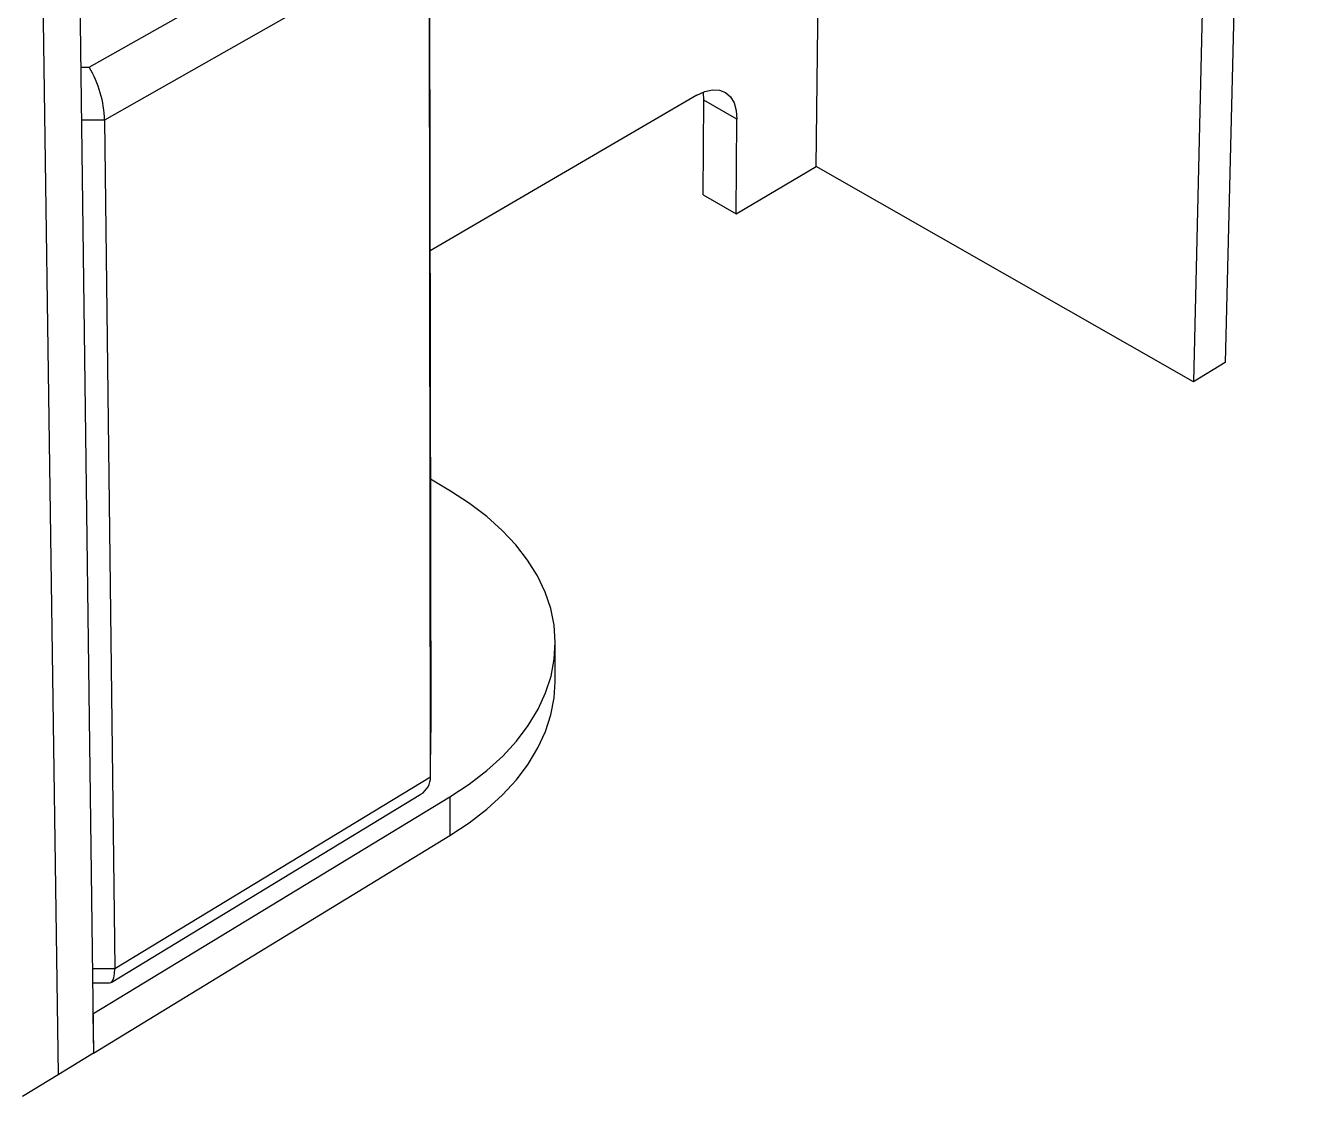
# Model space of a CAD drawing. Extents: x 0 to 160, y 0 to 207.
# Drawn here: x 97.65 to 134.28, y 70.9 to 101.54 of the extents above; entities that cross this region are included whole.
import ezdxf

# ---------------------------------------------------------------- set-up
doc = ezdxf.new("R2010")
doc.units = 0
doc.layers.get('0').update_dxf_attribs({"linetype": 'CONTINUOUS'})

msp = doc.modelspace()

# ---------------------------------------------------------------- linework, layer by layer
at = {"color": 7, "linetype": 'CONTINUOUS'}
for p, q in [((133.304, 186.304), (131.074, 91.343)), ((134.278, 185.427), (131.985, 91.899)), ((97.736, 131.561), (98.578, 71.517)), ((120.28, 97.506), (120.397, 108.114)), ((99.162, 105.581), (99.591, 72.135)), ((99.467, 100.348), (108.134, 105.247)), ((109.208, 105.327), (109.245, 81.309)), ((98.109, 104.994), (98.578, 71.517)), ((109.204, 104.111), (99.908, 98.831)), ((109.24, 80.045), (109.204, 104.111)), ((116.862, 99.545), (109.224, 95.095)), ((117.044, 96.696), (117.064, 99.4)), ((117.064, 99.4), (117.049, 99.621)), ((118.009, 98.861), (117.064, 99.4)), ((99.908, 98.831), (100.201, 74.56)), ((117.986, 96.154), (118.009, 98.861)), ((117.986, 96.154), (120.28, 97.506)), ((131.074, 91.343), (120.28, 97.506)), ((117.044, 96.696), (117.986, 96.154)), ((131.985, 91.899), (131.074, 91.343)), ((109.811, 88.212), (109.234, 88.555)), ((112.806, 82.757), (112.809, 83.86)), ((109.24, 80.045), (109.245, 81.309)), ((100.201, 74.56), (109.24, 80.045)), ((100.095, 74.16), (108.961, 79.545)), ((99.577, 73.256), (109.793, 79.471)), ((109.793, 79.471), (109.794, 78.36)), ((99.591, 72.135), (109.794, 78.36)), ((99.566, 74.147), (100.047, 74.147)), ((99.577, 73.256), (99.591, 72.135)), ((99.591, 72.135), (98.578, 71.517)), ((98.578, 71.517), (97.561, 70.897))]:
    msp.add_line(p, q, dxfattribs=at)
at = {"color": 8, "linetype": 'CONTINUOUS'}
for p, q in [((99.23, 100.348), (99.467, 100.348)), ((99.908, 98.831), (99.249, 98.831)), ((99.56, 74.56), (100.201, 74.56))]:
    msp.add_line(p, q, dxfattribs=at)
at = {"color": 7, "linetype": 'CONTINUOUS'}
for points in [[(116.862, 99.545), (117.088, 99.651), (117.305, 99.7), (117.505, 99.691), (117.679, 99.624), (117.821, 99.502), (117.926, 99.329), (117.989, 99.112), (118.009, 98.861)], [(109.793, 79.471), (110.347, 79.836), (110.851, 80.225), (111.303, 80.636), (111.699, 81.066), (112.037, 81.513), (112.316, 81.973), (112.533, 82.444), (112.688, 82.923), (112.781, 83.407), (112.809, 83.893), (112.775, 84.377), (112.677, 84.857), (112.518, 85.33), (112.298, 85.793), (112.018, 86.243), (111.682, 86.677), (111.29, 87.094), (110.846, 87.49), (110.352, 87.863), (109.811, 88.212)], [(109.794, 78.36), (110.348, 78.725), (110.851, 79.115), (111.302, 79.527), (111.697, 79.958), (112.035, 80.405), (112.314, 80.867), (112.531, 81.339), (112.686, 81.818), (112.778, 82.303), (112.806, 82.757)], [(100.047, 74.147), (100.086, 74.155), (100.136, 74.202), (100.173, 74.287), (100.195, 74.408), (100.201, 74.56)]]:
    msp.add_lwpolyline(points, dxfattribs=at)
for centre, radius, start, end in [((96.819, 98.755), 3.091, 1.4066, 31.0338), ((108.671, 80.035), 0.569, 300.5961, 1.0127)]:
    msp.add_arc(centre, radius, start, end, dxfattribs=at)

doc.saveas('drawing.dxf')
